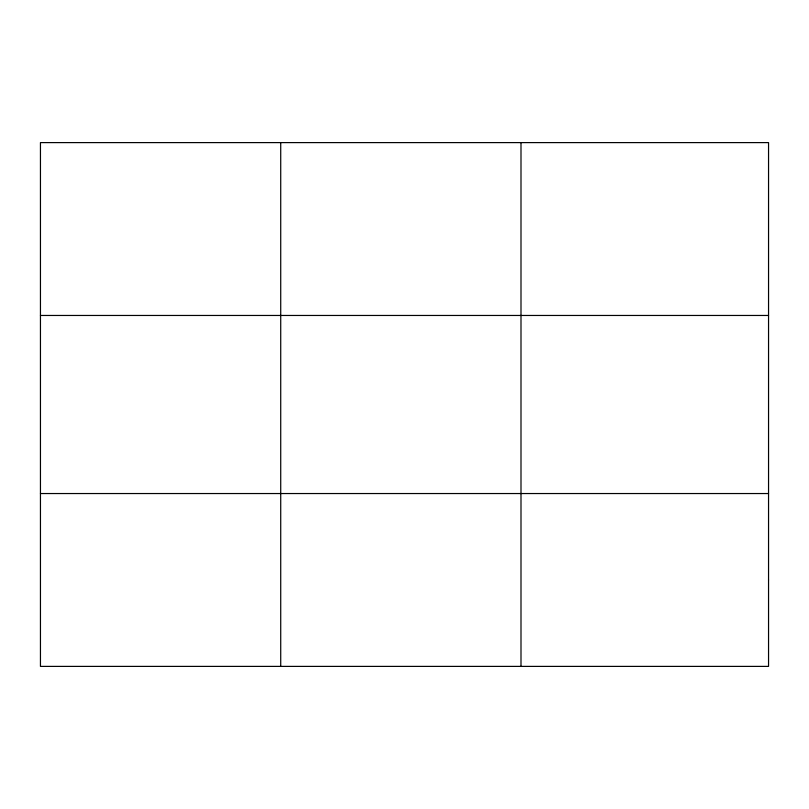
<?xml version="1.0" encoding="UTF-8"?>
<svg xmlns="http://www.w3.org/2000/svg" width="809" height="809" viewBox="0 0 809 809"><rect width="100%" height="100%" fill="white"/><g stroke="black" fill="none" stroke-linecap="round" stroke-linejoin="round"><path stroke-width="1.21" d="M280.723 666.394L280.723 142.606M520.996 666.394L520.996 142.606M40.45 315.459L768.55 315.459M40.45 493.541L768.55 493.541M768.55 579.972L768.55 666.394L40.45 666.394L40.45 142.606L768.55 142.606L768.55 579.972"/></g></svg>
